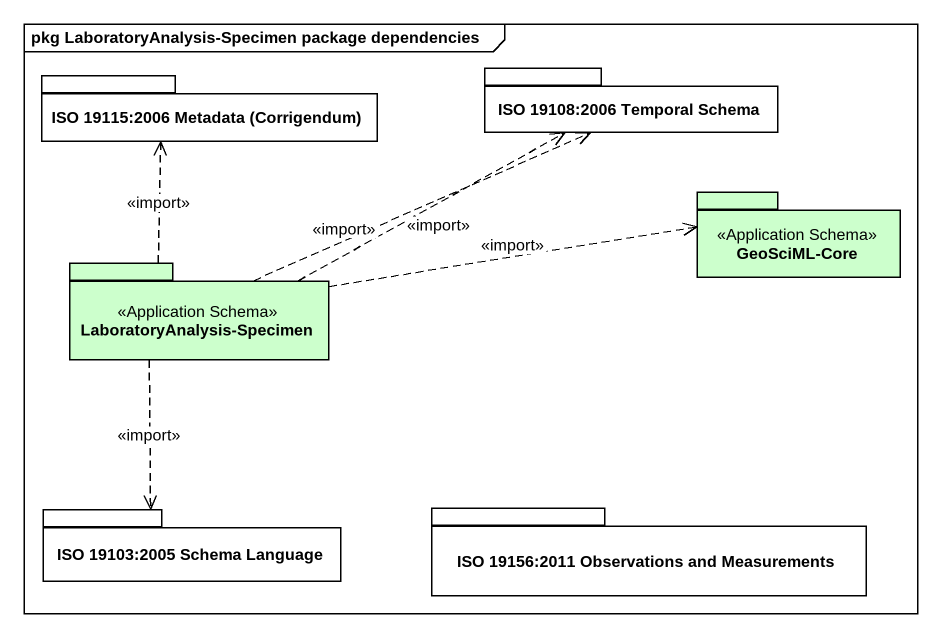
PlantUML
@startuml
mainframe pkg LaboratoryAnalysis-Specimen package dependencies
package "ISO 19115:2006 Metadata (Corrigendum)" as ISO_19115_2006_Metadata {
}
package "ISO 19108:2006 Temporal Schema" as ISO_19108_2006_Temporal {
}
package "GeoSciML-Core" as GeoSciML_Core <<Application Schema>> #CCFFCC {
}
package "LaboratoryAnalysis-Specimen" as LaboratoryAnalysis_Specimen <<Application Schema>> #CCFFCC {
}
package "ISO 19103:2005 Schema Language" as ISO_19103_2005_Schema {
}
package "ISO 19156:2011 Observations and Measurements" as ISO_19156_2011_Observations {
}
LaboratoryAnalysis_Specimen .up.> ISO_19115_2006_Metadata : <<import>>
LaboratoryAnalysis_Specimen .right.> ISO_19108_2006_Temporal : <<import>>
LaboratoryAnalysis_Specimen .right.> ISO_19108_2006_Temporal : <<import>>
LaboratoryAnalysis_Specimen .right.> GeoSciML_Core : <<import>>
LaboratoryAnalysis_Specimen ..> ISO_19103_2005_Schema : <<import>>
@enduml
